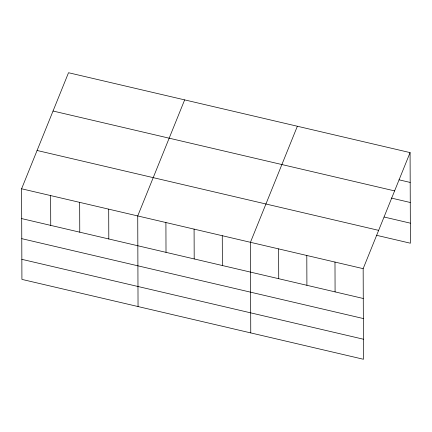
<?xml version="1.0" encoding="UTF-8"?>
<svg xmlns="http://www.w3.org/2000/svg" width="432" height="432" viewBox="0 0 432 432"><rect width="100%" height="100%" fill="white"/><g stroke="black" fill="none" stroke-linecap="round" stroke-linejoin="round"><path stroke-width="0.65" d="M410.081 152.604L363.161 268.661L363.479 359.273L21.919 279.396L21.6 188.784L68.521 72.727L410.081 152.604L410.4 243.216L376.326 235.251M184.653 99.884L137.732 215.941L138.046 306.553M297.367 126.247L250.447 242.298L250.76 332.915M399.049 179.825L410.189 182.428M53.039 111.024L394.6 190.901M391.252 198.045L410.26 202.489M384.118 217.026L410.33 223.155M37.087 150.482L378.643 230.359M21.6 188.784L363.161 268.661M21.703 218.603L363.263 298.48M21.773 238.664L363.334 318.541M21.848 259.335L363.409 339.212M334.984 262.067L335.086 291.892M306.801 255.479L306.909 285.304M278.624 248.891L278.726 278.71M222.269 235.71L222.372 265.534M194.087 229.122L194.195 258.941M165.91 222.529L166.012 252.353M108.697 209.153L108.805 238.972M79.666 202.36L79.769 232.184M50.63 195.572L50.738 225.396"/></g></svg>
